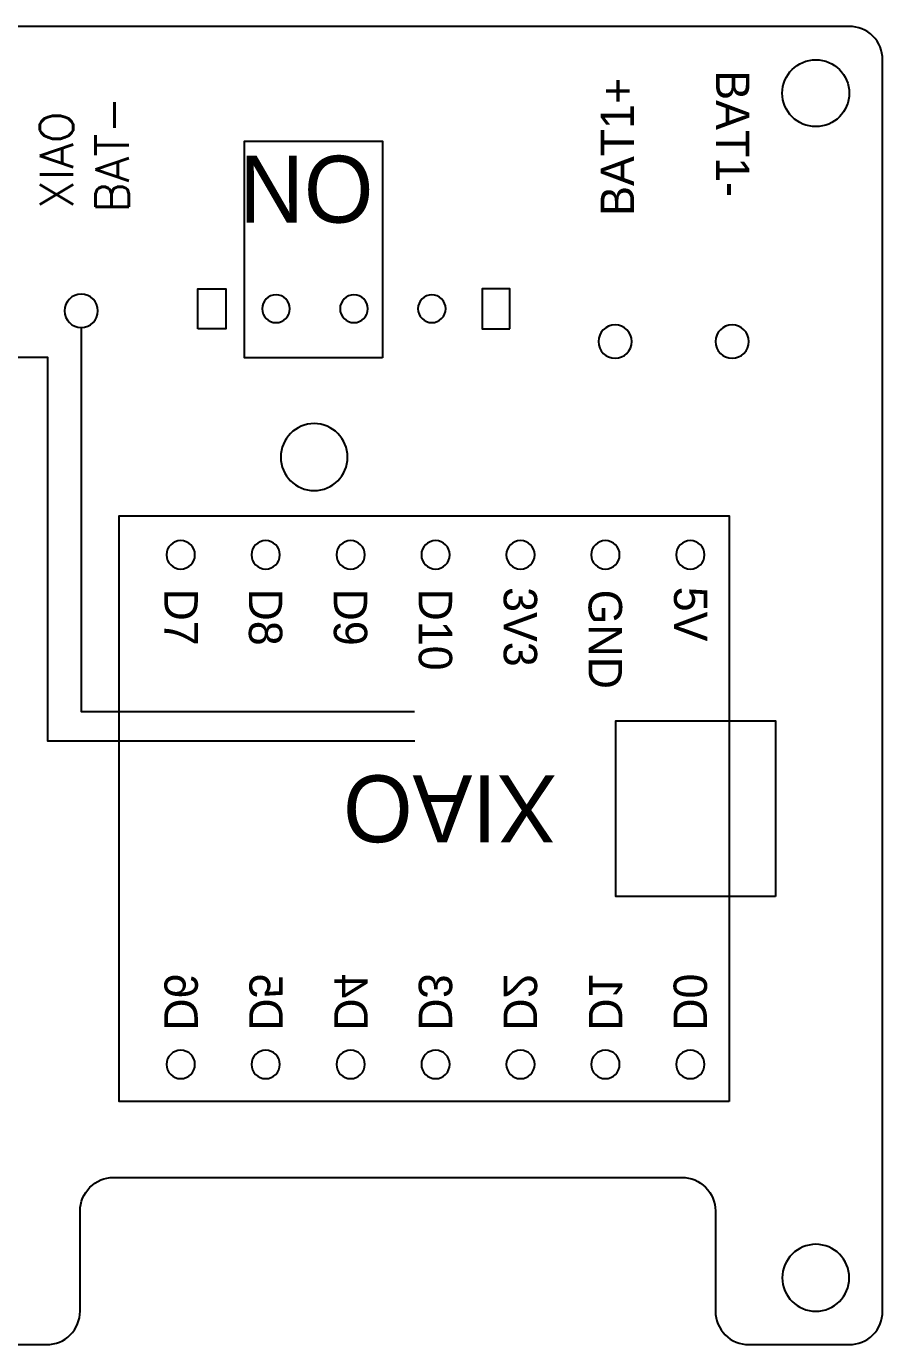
# Model space of a CAD drawing. Extents: x -38 to 99, y -101 to 35.
# Drawn here: x 73.39 to 99, y -101 to -61.57 of the extents above; entities that cross this region are included whole.
import ezdxf

# ---------------------------------------------------------------- set-up
doc = ezdxf.new("R2010")
doc.units = 0
for name, color, linetype in [('DEFAULT', 7, 'CONTINUOUS'), ('HOLES', 7, 'CONTINUOUS'), ('MASK', 7, 'CONTINUOUS')]:
    doc.layers.add(name, color=color, linetype=linetype)
doc.styles.add('DEFAULT', font='txt')
doc.styles.add('MTXPL_CONSOLAS', font='txt.shx', dxfattribs={"height": 0.2})

# ---------------------------------------------------------------- blocks, each defined once
blk = doc.blocks.new('*X6')
at = {"layer": 'MASK', "style": 'MTXPL_CONSOLAS'}
for s, p in [('BAT-', (76.461, -67.14)), ('XIAO', (74.794, -67.033))]:
    blk.add_text(s, height=1, rotation=90, dxfattribs=at).set_placement(p)

msp = doc.modelspace()

# ---------------------------------------------------------------- linework, layer by layer
at = {"layer": 'DEFAULT'}
msp.add_lwpolyline([(94, -97), (94, -100, 0.414214), (95, -101), (98, -101, 0.414214), (99, -100), (99, -62.574, 0.414214), (98, -61.574), (45.3, -61.574, 0.414214), (44.3, -62.574), (44.3, -66, 0.414214), (45.3, -67), (50, -67, -0.414214), (51, -68), (51, -73, -0.414214), (50, -74), (45.3, -74, 0.414214), (44.3, -75), (44.3, -100, 0.414214), (45.3, -101), (74, -101, 0.414214), (75, -100), (75, -97, -0.414214), (76, -96), (93, -96, -0.414214)], format="xyb", close=True, dxfattribs=at)
at = {"layer": 'HOLES'}
for points in [[(78.524, -70.62), (78.524, -69.42), (79.354, -69.42), (79.354, -70.62)], [(78.524, -70.62), (78.524, -69.42), (79.354, -69.42), (79.354, -70.62)], [(87.854, -70.62), (87.854, -69.42), (87.024, -69.42), (87.024, -70.62)], [(87.854, -70.62), (87.854, -69.42), (87.024, -69.42), (87.024, -70.62)]]:
    msp.add_lwpolyline(points, close=True, dxfattribs=at)
msp.add_circle((97, -63.574), 1, dxfattribs=at)
at = {"layer": 'HOLES', "extrusion": (0, 0, -1)}
for centre, radius in [((-75.033, -70.082), 0.5), ((-80.859, -70.02), 0.415), ((-83.189, -70.02), 0.415), ((-85.519, -70.02), 0.415), ((-91, -71), 0.5), ((-94.5, -71), 0.5), ((-82, -74.456), 1), ((-82, -74.456), 1), ((-78.01, -77.38), 0.425), ((-80.55, -77.38), 0.425), ((-83.09, -77.38), 0.425), ((-85.63, -77.38), 0.425), ((-88.17, -77.38), 0.425), ((-90.71, -77.38), 0.425), ((-93.25, -77.38), 0.425), ((-78.01, -92.62), 0.425), ((-80.55, -92.62), 0.425), ((-83.09, -92.62), 0.425), ((-85.63, -92.62), 0.425), ((-88.17, -92.62), 0.425), ((-90.71, -92.62), 0.425), ((-93.25, -92.62), 0.425), ((-97, -99), 1)]:
    msp.add_circle(centre, radius, dxfattribs=at)
at = {"layer": 'MASK'}
for points in [[(84.046, -71.491), (79.913, -71.491), (79.913, -65.003), (84.046, -65.003)], [(94.407, -93.729), (76.171, -93.729), (76.171, -76.213), (94.407, -76.213)], [(95.8, -87.601), (91.017, -87.601), (91.017, -82.341), (95.8, -82.341)]]:
    msp.add_lwpolyline(points, close=True, dxfattribs=at)
for points in [[(71.533, -70.582), (71.533, -71.465), (74.025, -71.465), (74.025, -82.943), (85.014, -82.943)], [(75.033, -70.582), (75.033, -82.062), (85.001, -82.062)]]:
    msp.add_lwpolyline(points, dxfattribs=at)

# ---------------------------------------------------------------- block references
msp.add_blockref('*X6', (0, 0), dxfattribs=at)

# ---------------------------------------------------------------- texts
at = {"layer": 'MASK', "style": 'DEFAULT'}
for s, height, rotation, p in [('BAT1-', 1, 270, (94.018, -62.888)), ('BAT1+', 1, 90, (91.567, -67.241)), ('ON', 2, 180, (83.772, -65.443)), ('3V3', 1, 270, (87.667, -78.345)), ('5V', 1, 270, (92.761, -78.334)), ('D7', 1, 270, (77.521, -78.387)), ('D8', 1, 270, (80.047, -78.387)), ('D9', 1, 270, (82.587, -78.387)), ('D10', 1, 270, (85.127, -78.387)), ('GND', 1, 270, (90.207, -78.42)), ('XIAO', 2, 180, (89.254, -83.974))]:
    msp.add_text(s, height=height, rotation=rotation, dxfattribs=at).set_placement(p)
at = {"layer": 'MASK', "extrusion": (0, 0, -1), "style": 'DEFAULT'}
for s, p in [('D6', (-77.521, -91.613)), ('D5', (-80.061, -91.613)), ('D4', (-82.601, -91.613)), ('D3', (-85.127, -91.613)), ('D2', (-87.667, -91.613)), ('D1', (-90.216, -91.613)), ('D0', (-92.747, -91.613))]:
    msp.add_text(s, height=1, rotation=90, dxfattribs=at).set_placement(p)

doc.saveas('drawing.dxf')
